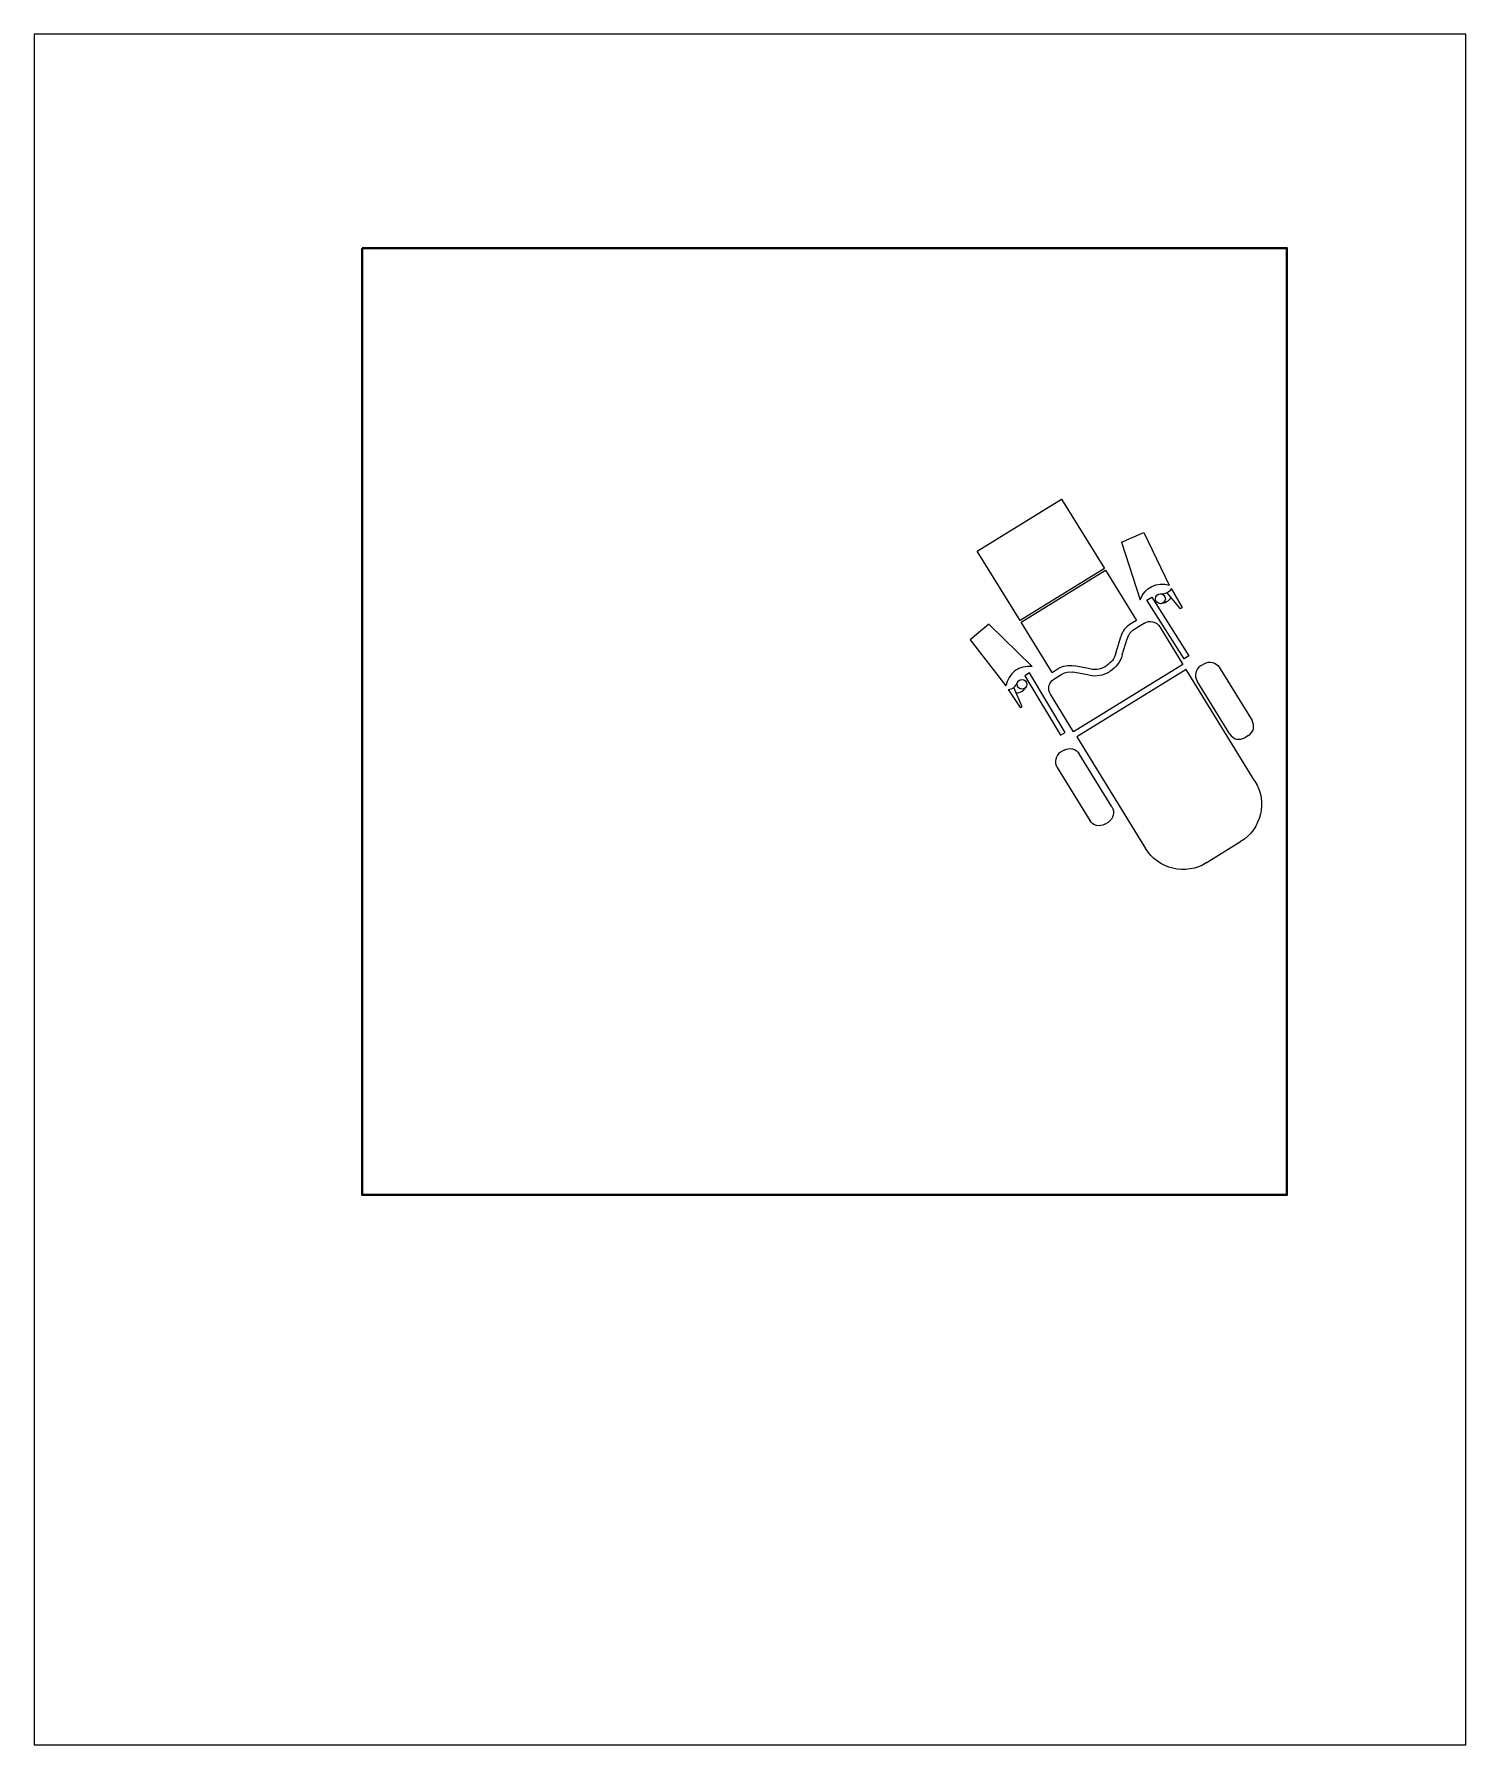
# Model space of a CAD drawing. Header units: metres. Extents: x 14591 to 15202, y 5442 to 5571.
# Drawn here: x 14918.58 to 14925.08, y 5538.34 to 5546.11 of the extents above; entities that cross this region are included whole.
import ezdxf

# ---------------------------------------------------------------- set-up
doc = ezdxf.new("R2010")
doc.units = ezdxf.units.M
doc.header["$MEASUREMENT"] = 0
doc.header["$XCLIPFRAME"] = 0
picture_1 = doc.add_image_def('image13.png', size_in_pixel=(1924, 2299))

msp = doc.modelspace()

# ---------------------------------------------------------------- linework, layer by layer
at = {"color": 7, "linetype": 'Continuous', "lineweight": 0}
for p, q in [((14923.51645912, 5543.79934234), (14923.61785932, 5543.84271695)), ((14923.61785932, 5543.84271695), (14923.73312621, 5543.60415658)), ((14923.51645912, 5543.79934234), (14923.60139262, 5543.53735968)), ((14923.74253575, 5543.58835583), (14923.79205965, 5543.50160661)), ((14923.78505556, 5543.4961538), (14923.72343964, 5543.5691483)), ((14922.91380791, 5543.42717821), (14922.82961446, 5543.35594044)), ((14922.91380791, 5543.42717821), (14923.11001209, 5543.23391019)), ((14923.58412104, 5543.44364026), (14923.55614781, 5543.42636554)), ((14923.62101124, 5543.43116221), (14923.57191071, 5543.40084043)), ((14923.79205965, 5543.50160661), (14923.78505556, 5543.4961538)), ((14922.82961446, 5543.35594044), (14922.99129183, 5543.14604062)), ((14923.49122134, 5543.29495163), (14923.51261798, 5543.36903096)), ((14923.52004319, 5543.2866269), (14923.54143983, 5543.36070623)), ((14923.20154261, 5543.20738094), (14923.22951584, 5543.22465566)), ((14923.20951267, 5543.17704341), (14923.24527874, 5543.19913056)), ((14923.37062694, 5543.19435567), (14923.29480943, 5543.20840091)), ((14923.37609148, 5543.22385379), (14923.30027397, 5543.23789902)), ((14923.8094374, 5543.22120093), (14923.31285514, 5542.91453914)), ((14924.12260515, 5542.71408348), (14923.8094374, 5543.22120093)), ((14923.00120541, 5543.13055114), (14923.05658966, 5543.04742094)), ((14923.06460183, 5543.05124135), (14923.02693119, 5543.13902313)), ((14923.05658966, 5543.04742094), (14923.06460183, 5543.05124135)), ((14923.31285514, 5542.91453914), (14923.62602289, 5542.40742169)), ((14923.90127625, 5542.34234029), (14924.05752375, 5542.43883012))]:
    msp.add_line(p, q, dxfattribs=at)
at = {"color": 1, "linetype": 'Continuous', "lineweight": 40, "flags": 128}
msp.add_lwpolyline([(14920.06731778, 5545.13454531), (14924.26731778, 5545.13454531), (14924.26731778, 5540.83454531), (14920.06731778, 5540.83454531), (14920.06731778, 5545.13454531)], close=True, dxfattribs=at)
at = {"color": 7, "linetype": 'Continuous', "lineweight": 0, "flags": 128}
for points in [[(14923.24361786, 5543.99502241), (14923.43861824, 5543.67925524), (14923.05603981, 5543.44299592), (14922.86103943, 5543.75876309), (14923.24361786, 5543.99502241)], [(14923.80115967, 5543.26872367), (14923.63215935, 5543.53491986), (14923.65348977, 5543.54846193), (14923.82249009, 5543.28226575), (14923.80115967, 5543.26872367)], [(14923.26073727, 5542.93498863), (14923.09841478, 5543.20530868), (14923.07675391, 5543.19230171), (14923.2390764, 5542.92198165), (14923.26073727, 5542.93498863)]]:
    msp.add_lwpolyline(points, close=True, dxfattribs=at)
for points in [[(14923.20154261, 5543.20738094), (14923.06098098, 5543.43499461), (14923.4435594, 5543.67125393), (14923.58412104, 5543.44364026)], [(14923.68982457, 5543.41489186), (14923.79547987, 5543.24380257), (14923.29889762, 5542.93714078), (14923.19324232, 5543.10823007)], [(14923.87574557, 5543.23727555), (14923.8913651, 5543.24692131)], [(14923.96017844, 5543.23065096), (14924.10908176, 5542.98952948)], [(14924.00837854, 5542.92734073), (14923.85947522, 5543.16846221)], [(14924.09281141, 5542.92071614), (14924.07719188, 5542.91107038)], [(14923.2554523, 5542.85421667), (14923.23983277, 5542.84457091)], [(14923.47316896, 5542.59682483), (14923.32426564, 5542.83794632)], [(14923.22356242, 5542.77575757), (14923.37246574, 5542.53463608)], [(14923.44127907, 5542.51836573), (14923.45689861, 5542.52801149)]]:
    msp.add_lwpolyline(points, dxfattribs=at)
at = {"color": 7, "linetype": 'Continuous', "lineweight": 0}
for centre in [(14923.69338327, 5543.54188303), (14923.06476999, 5543.15368617)]:
    msp.add_circle(centre, 0.02230694, dxfattribs=at)
at = {"color": 7, "linetype": 'Continuous', "lineweight": 0, "extrusion": (0, 0, -1)}
for centre, radius, start, end in [((-14923.70109482, 5543.5040296), 0.10512575, 18.484594893, 107.739871099), ((-14923.70120557, 5543.61034982), 0.04681794, 208.019817486, 279.618029636), ((-14923.69369547, 5543.57116915), 0.051594, 205.295217072, 270.346702648), ((-14923.64728273, 5543.38862036), 0.05, 58.302811594, 148.302811599), ((-14923.39514852, 5543.32270075), 0.1, 196.110524288, 238.302811599), ((-14923.39514852, 5543.32270075), 0.13, 196.110524288, 238.302811599), ((-14923.28205883, 5543.13957197), 0.1, 58.302811597, 100.495098907), ((-14923.28205883, 5543.13957197), 0.07, 58.302811597, 100.495098907), ((-14923.9176366, 5543.20437947), 0.05, 58.302811598, 148.302811597), ((-14923.23578416, 5543.13450156), 0.05, 328.302811597, 58.3028116), ((-14923.28172379, 5542.81167482), 0.05, 58.302811599, 148.302811598), ((-14923.95243777, 5542.6089975), 0.2, 148.302811598, 238.302811598), ((-14923.43062711, 5542.57055334), 0.05, 148.302811598, 238.302811595), ((-14923.41500758, 5542.56090758), 0.05, 238.302811603, 328.302811598), ((-14923.79619027, 5542.51250767), 0.2, 238.302811598, 328.302811598)]:
    msp.add_arc(centre, radius, start, end, dxfattribs=at)
at = {"color": 7, "linetype": 'Continuous', "lineweight": 0}
for centre, radius, start, end in [((14923.6086908, 5543.34128185), 0.1, 121.697188401, 163.88947571), ((14923.6086908, 5543.34128185), 0.07, 121.697188401, 163.88947571), ((14923.09516155, 5543.12983866), 0.10512575, 81.878971697, 171.134247903), ((14923.39430663, 5543.32218084), 0.13, 259.504901092, 301.697188402), ((14923.39430663, 5543.32218084), 0.1, 259.504901092, 301.697188402), ((14923.90201707, 5543.19473371), 0.05, 121.697188403, 211.697188401), ((14923.00004995, 5543.17735481), 0.04681794, 271.41419429, 343.012406439), ((14923.03844516, 5543.16652273), 0.051594, 268.689593876, 333.741079452), ((14924.06653992, 5542.96325799), 0.05, 301.697188406, 31.697188401), ((14924.05092039, 5542.95361223), 0.05, 211.697188402, 301.697188399), ((14923.26610426, 5542.80202906), 0.05, 121.697188401, 211.697188401)]:
    msp.add_arc(centre, radius, start, end, dxfattribs=at)

# ---------------------------------------------------------------- pictures from other files: only their frames are drawn
image = msp.add_image(picture_1, insert=(14918.57841267, 5538.3371458), size_in_units=(6.50159548, 7.76879834), dxfattribs=at)
image.set_boundary_path([(-0.5, -0.5), (-0.5, 2298.5), (1923.5, 2298.5), (1923.5, -0.5), (-0.5, -0.5)])
image.dxf.flags = 15

doc.saveas('drawing.dxf')
